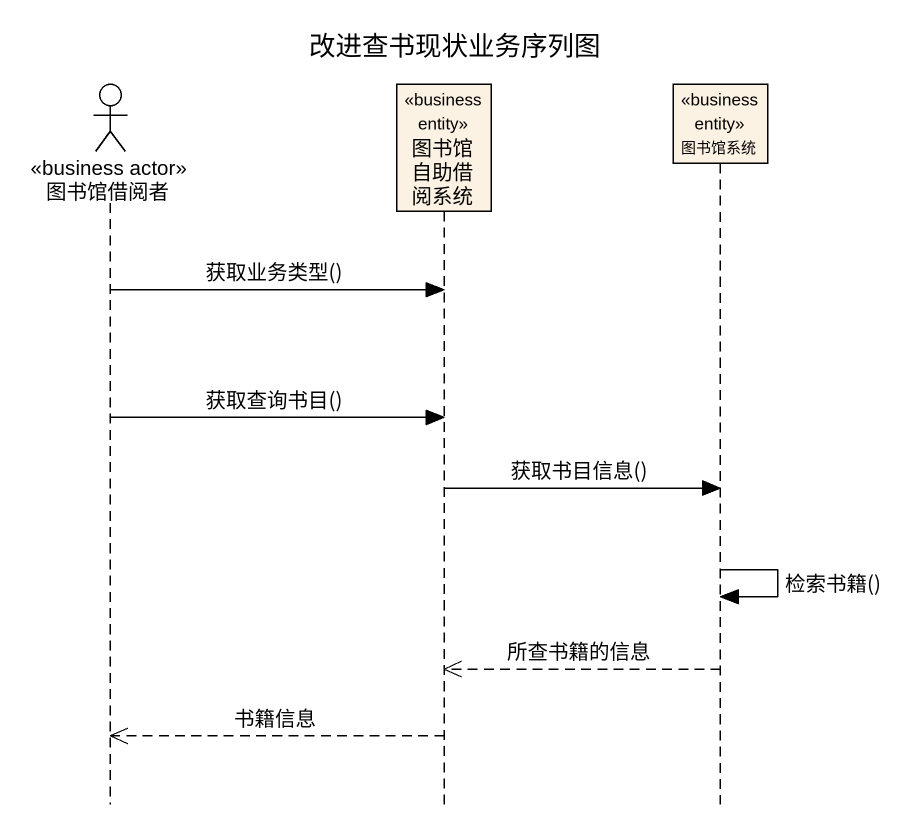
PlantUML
@startuml
title 改进查书现状业务序列图
hide footbox
actor 图书馆借阅者 <<business actor>>
participant 图书馆自助借阅系统 <<business entity>>
participant 图书馆系统 <<business entity>>

图书馆借阅者 -> 图书馆自助借阅系统 : 获取业务类型()
图书馆借阅者 -> 图书馆自助借阅系统 : 获取查询书目()
图书馆自助借阅系统 -> 图书馆系统 : 获取书目信息()
图书馆系统 -> 图书馆系统 : 检索书籍()
图书馆系统 -->> 图书馆自助借阅系统 : 所查书籍的信息
图书馆自助借阅系统 -->> 图书馆借阅者 : 书籍信息
@enduml
